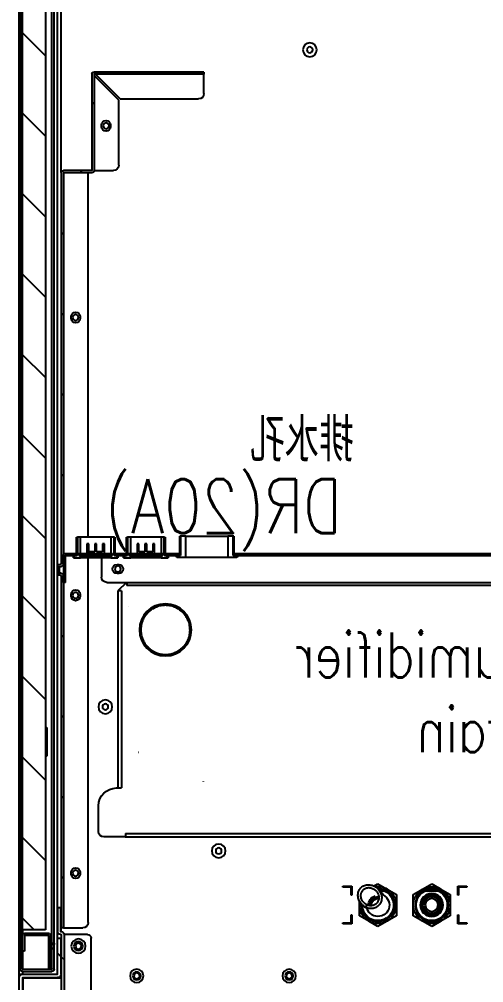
# Model space of a CAD drawing. Extents: x 225000 to 2157367, y 208400 to 840900.
# Drawn here: x 504376 to 504635, y 413072 to 413610 of the extents above; entities that cross this region are included whole.
import ezdxf
from ezdxf.enums import TextEntityAlignment as Align

# ---------------------------------------------------------------- set-up
doc = ezdxf.new("R2010")
doc.units = 0
doc.header["$LTSCALE"] = 10
for name, color, linetype in [('XFM2Q20-DC$0$EQUIP-01', 3, 'Continuous'), ('XFM2Q20-DC$0$RACK-DC1-600X1200', 6, 'Continuous'), ('XFM2Q20-DC$0$RACK-DC1-洋基', 9, 'Continuous')]:
    doc.layers.add(name, color=color, linetype=linetype)
doc.styles.add('XFM2Q20-DC$0$XOL30-HVAC-EQ-L194205$0$Standard', font='txt.shx', dxfattribs={"width": 0.8, "bigfont": 'chineset.shx'})
pattern_1 = [(45, (-3953.437, -702.407), (-22.45064, 22.45064), [])]

# ---------------------------------------------------------------- blocks, each defined once
blk = doc.blocks.new('XFM2Q20-DC$0$RACK-70W-加濕型')
at = {"layer": 'XFM2Q20-DC$0$EQUIP-01'}
h = blk.add_hatch(dxfattribs=at)
h.set_pattern_fill('ANSI31', color=256, scale=10, style=0)
h.set_pattern_definition(pattern_1)
edge = h.paths.add_edge_path(flags=0)
edge.add_line((280.6, 998.5), (281.8, 998.5))
edge.add_line((281.8, 998.5), (281.8, 1012.29))
edge.add_arc((281.81, 1012.29), 0.01, 90, 180, ccw=False)
edge.add_line((281.81, 1012.3), (298.29, 1012.3))
edge.add_arc((298.29, 1012.29), 0.01, 0, 90, ccw=False)
edge.add_line((298.3, 1012.29), (298.3, 77.71))
edge.add_arc((298.29, 77.71), 0.01, 270, 360, ccw=False)
edge.add_line((298.29, 77.7), (281.81, 77.7))
edge.add_arc((281.81, 77.71), 0.01, 180, 270, ccw=False)
edge.add_line((281.8, 77.71), (281.8, 91.5))
edge.add_line((281.8, 91.5), (280.6, 91.5))
edge.add_line((280.6, 91.5), (280.6, 77.71))
edge.add_arc((281.81, 77.71), 1.21, 180, 270)
edge.add_line((281.81, 76.5), (298.29, 76.5))
edge.add_arc((298.29, 77.71), 1.21, 270, 360)
edge.add_line((299.5, 77.71), (299.5, 1012.29))
edge.add_arc((298.29, 1012.29), 1.21, 0, 90)
edge.add_line((298.29, 1013.5), (281.81, 1013.5))
edge.add_arc((281.81, 1012.29), 1.21, 90, 180)
edge.add_line((280.6, 1012.29), (280.6, 998.5))
h = blk.add_hatch(dxfattribs=at)
h.set_pattern_fill('ANSI31', color=256, scale=10, style=0)
h.set_pattern_definition(pattern_1)
h.paths.add_polyline_path([(285.3, 990.3), (285.3, 99.7), (298.3, 99.7), (298.3, 990.3)], flags=0)
h = blk.add_hatch(dxfattribs=at)
h.set_pattern_fill('ANSI31', color=256, scale=10, style=0)
h.set_pattern_definition(pattern_1)
edge = h.paths.add_edge_path(flags=0)
edge.add_line((197, 578.2), (197, 577))
edge.add_line((197, 577), (258.29, 577))
edge.add_arc((258.29, 576.99), 0.01, 0, 90, ccw=False)
edge.add_line((258.3, 576.99), (258.3, 523.21))
edge.add_arc((259.51, 523.21), 1.21, 180, 270)
edge.add_line((259.51, 522), (275.39, 522))
edge.add_arc((275.39, 521.99), 0.01, 0, 90, ccw=False)
edge.add_line((275.4, 521.99), (275.4, 304.33))
edge.add_spline(control_points=[(275.4, 304.33), (275.4, 304.2), (275.41, 304.08), (275.43, 303.95), (275.46, 303.82), (275.49, 303.68), (275.54, 303.55), (275.63, 303.3), (275.77, 303.06), (275.95, 302.85), (276.12, 302.66), (276.32, 302.49), (276.54, 302.37), (276.76, 302.24), (277, 302.15), (277.25, 302.11), (277.37, 302.09), (277.49, 302.08), (277.61, 302.08)], knot_values=[0.013074, 0.013074, 0.013074, 0.013074, 0.01345, 0.01345, 0.01345, 0.013861, 0.013861, 0.013861, 0.014671, 0.014671, 0.014671, 0.015433, 0.015433, 0.015433, 0.01619, 0.01619, 0.01619, 0.016548, 0.016548, 0.016548, 0.016548], weights=[1, 1, 1, 1, 1, 1, 1, 1, 1, 1, 1, 1, 1, 1, 1, 1, 1, 1, 1], degree=3, periodic=0)
edge.add_line((277.61, 302.08), (278.6, 302.08))
edge.add_line((278.6, 302.08), (278.6, 303.31))
edge.add_line((278.6, 303.31), (277.61, 303.31))
edge.add_spline(control_points=[(277.61, 303.31), (277.59, 303.31), (277.57, 303.31), (277.55, 303.31), (277.44, 303.32), (277.32, 303.35), (277.22, 303.39), (277.11, 303.43), (277.02, 303.5), (276.93, 303.58), (276.85, 303.65), (276.77, 303.75), (276.72, 303.85), (276.67, 303.95), (276.63, 304.06), (276.61, 304.18), (276.6, 304.23), (276.6, 304.28), (276.6, 304.33)], knot_values=[0.004605, 0.004605, 0.004605, 0.004605, 0.004665, 0.004665, 0.004665, 0.005007, 0.005007, 0.005007, 0.005354, 0.005354, 0.005354, 0.005702, 0.005702, 0.005702, 0.006049, 0.006049, 0.006049, 0.006206, 0.006206, 0.006206, 0.006206], weights=[1, 1, 1, 1, 1, 1, 1, 1, 1, 1, 1, 1, 1, 1, 1, 1, 1, 1, 1], degree=3, periodic=0)
edge.add_line((276.6, 304.33), (276.6, 521.99))
edge.add_arc((275.39, 521.99), 1.21, 0, 90)
edge.add_line((275.39, 523.2), (259.51, 523.2))
edge.add_arc((259.51, 523.21), 0.01, 180, 270, ccw=False)
edge.add_line((259.5, 523.21), (259.5, 576.99))
edge.add_arc((258.29, 576.99), 1.21, 0, 90)
edge.add_line((258.29, 578.2), (197, 578.2))
h = blk.add_hatch(dxfattribs=at)
h.set_pattern_fill('ANSI31', color=256, scale=10, style=0)
h.set_pattern_definition(pattern_1)
h.paths.add_polyline_path([(212.07, 307.5), (212.07, 308.5), (210.03, 308.5), (210.03, 319.2), (207.19, 319.2), (207.19, 307.5)], flags=0)
h = blk.add_hatch(dxfattribs=at)
h.set_pattern_fill('ANSI31', color=256, scale=10, style=0)
h.set_pattern_definition(pattern_1)
h.paths.add_polyline_path([(245.45, 308.5), (245.45, 307.15), (248.93, 307.15), (248.93, 318.65), (247.18, 318.65), (247.18, 308.5)], flags=0)
h = blk.add_hatch(dxfattribs=at)
h.set_pattern_fill('ANSI31', color=256, scale=10, style=0)
h.set_pattern_definition(pattern_1)
edge = h.paths.add_edge_path(flags=0)
edge.add_line((-272.89, 308.5), (180.72, 308.5))
edge.add_line((180.72, 308.5), (180.72, 309.7))
edge.add_line((180.72, 309.7), (-272.89, 309.7))
edge.add_arc((-272.89, 308.49), 1.21, 90, 180)
edge.add_line((-274.1, 308.49), (-274.1, 303))
edge.add_line((-274.1, 303), (-272.9, 303))
edge.add_line((-272.9, 303), (-272.9, 308.49))
edge.add_arc((-272.89, 308.49), 0.01, 90, 180, ccw=False)
h = blk.add_hatch(dxfattribs=at)
h.set_pattern_fill('ANSI31', color=256, scale=10, style=0)
h.set_pattern_definition(pattern_1)
h.paths.add_polyline_path([(246.91, 308.5), (246.91, 309.7), (239.89, 309.7), (239.89, 308.5)], flags=0)
h = blk.add_hatch(dxfattribs=at)
h.set_pattern_fill('ANSI31', color=256, scale=10, style=0)
h.set_pattern_definition(pattern_1)
h.paths.add_polyline_path([(274.2, 298), (274.2, 293.5), (275.4, 293.5), (275.4, 298)], flags=0)
h = blk.add_hatch(dxfattribs=at)
h.set_pattern_fill('ANSI31', color=256, scale=10, style=0)
h.set_pattern_definition(pattern_1)
edge = h.paths.add_edge_path(flags=0)
edge.add_spline(control_points=[(277.61, 298.92), (277.54, 298.92), (277.47, 298.92), (277.41, 298.91), (277.17, 298.89), (276.93, 298.82), (276.72, 298.72), (276.56, 298.65), (276.41, 298.56), (276.27, 298.45), (276.09, 298.31), (275.94, 298.15), (275.81, 297.97), (275.67, 297.76), (275.55, 297.53), (275.49, 297.28), (275.43, 297.08), (275.4, 296.88), (275.4, 296.67)], knot_values=[0.012492, 0.012492, 0.012492, 0.012492, 0.012694, 0.012694, 0.012694, 0.01341, 0.01341, 0.01341, 0.013935, 0.013935, 0.013935, 0.014597, 0.014597, 0.014597, 0.015361, 0.015361, 0.015361, 0.015982, 0.015982, 0.015982, 0.015982], weights=[1, 1, 1, 1, 1, 1, 1, 1, 1, 1, 1, 1, 1, 1, 1, 1, 1, 1, 1], degree=3, periodic=0)
edge.add_line((275.4, 296.67), (275.4, 100.71))
edge.add_line((275.4, 100.71), (276.6, 100.71))
edge.add_line((276.6, 100.71), (276.6, 296.67))
edge.add_spline(control_points=[(276.6, 296.67), (276.6, 296.73), (276.61, 296.79), (276.62, 296.85), (276.64, 296.96), (276.68, 297.08), (276.73, 297.17), (276.79, 297.27), (276.86, 297.37), (276.95, 297.44), (277, 297.49), (277.06, 297.53), (277.12, 297.56), (277.21, 297.61), (277.32, 297.65), (277.43, 297.67), (277.49, 297.68), (277.55, 297.69), (277.61, 297.69)], knot_values=[0.005521, 0.005521, 0.005521, 0.005521, 0.005706, 0.005706, 0.005706, 0.006052, 0.006052, 0.006052, 0.006399, 0.006399, 0.006399, 0.006604, 0.006604, 0.006604, 0.006941, 0.006941, 0.006941, 0.007122, 0.007122, 0.007122, 0.007122], weights=[1, 1, 1, 1, 1, 1, 1, 1, 1, 1, 1, 1, 1, 1, 1, 1, 1, 1, 1], degree=3, periodic=0)
edge.add_line((277.61, 297.69), (278.6, 297.69))
edge.add_line((278.6, 297.69), (278.6, 298.92))
edge.add_line((278.6, 298.92), (277.61, 298.92))
h = blk.add_hatch(dxfattribs=at)
h.set_pattern_fill('ANSI31', color=256, scale=10, style=0)
h.set_pattern_definition(pattern_1)
edge = h.paths.add_edge_path(flags=0)
edge.add_spline(control_points=[(111.13, 118.8), (111.14, 119.08), (111.13, 119.35), (111.11, 119.62), (111.04, 120.24), (110.89, 120.86), (110.64, 121.44), (110.4, 122), (110.06, 122.54), (109.64, 122.99), (109.19, 123.49), (108.64, 123.91), (108.03, 124.21), (107.34, 124.56), (106.57, 124.76), (105.79, 124.82), (104.94, 124.88), (104.06, 124.77), (103.24, 124.52), (102.41, 124.26), (101.61, 123.84), (100.91, 123.32), (100.25, 122.82), (99.67, 122.21), (99.2, 121.53), (98.76, 120.9), (98.42, 120.2), (98.2, 119.48), (98, 118.81), (97.89, 118.11), (97.9, 117.41), (97.91, 116.76), (98.02, 116.1), (98.23, 115.49), (98.43, 114.88), (98.74, 114.3), (99.13, 113.8), (99.53, 113.27), (100.04, 112.81), (100.6, 112.46), (101.21, 112.07), (101.91, 111.8), (102.62, 111.66), (103.41, 111.51), (104.24, 111.51), (105.04, 111.66), (105.89, 111.82), (106.72, 112.14), (107.46, 112.59), (108.2, 113.05), (108.87, 113.63), (109.42, 114.3), (109.93, 114.93), (110.35, 115.65), (110.65, 116.41), (110.94, 117.17), (111.11, 117.99), (111.13, 118.8)], knot_values=[0, 0, 0, 0, 0.000817, 0.000817, 0.000817, 0.002709, 0.002709, 0.002709, 0.004581, 0.004581, 0.004581, 0.006626, 0.006626, 0.006626, 0.008987, 0.008987, 0.008987, 0.011603, 0.011603, 0.011603, 0.01426, 0.01426, 0.01426, 0.016777, 0.016777, 0.016777, 0.019084, 0.019084, 0.019084, 0.021193, 0.021193, 0.021193, 0.023171, 0.023171, 0.023171, 0.025109, 0.025109, 0.025109, 0.027122, 0.027122, 0.027122, 0.029329, 0.029329, 0.029329, 0.03179, 0.03179, 0.03179, 0.034435, 0.034435, 0.034435, 0.037077, 0.037077, 0.037077, 0.039549, 0.039549, 0.039549, 0.042031, 0.042031, 0.042031, 0.042031], weights=[1, 1, 1, 1, 1, 1, 1, 1, 1, 1, 1, 1, 1, 1, 1, 1, 1, 1, 1, 1, 1, 1, 1, 1, 1, 1, 1, 1, 1, 1, 1, 1, 1, 1, 1, 1, 1, 1, 1, 1, 1, 1, 1, 1, 1, 1, 1, 1, 1, 1, 1, 1, 1, 1, 1, 1, 1, 1], degree=3, periodic=0)
edge = h.paths.add_edge_path(flags=0)
edge.add_spline(control_points=[(109.53, 118.64), (109.52, 118.03), (109.39, 117.41), (109.17, 116.83), (108.95, 116.26), (108.63, 115.72), (108.24, 115.24), (107.83, 114.73), (107.33, 114.29), (106.77, 113.94), (106.21, 113.6), (105.57, 113.34), (104.93, 113.22), (104.32, 113.1), (103.68, 113.1), (103.08, 113.21), (102.54, 113.32), (102, 113.52), (101.54, 113.82), (101.11, 114.08), (100.73, 114.43), (100.42, 114.83), (100.12, 115.21), (99.89, 115.65), (99.73, 116.1), (99.57, 116.57), (99.49, 117.07), (99.48, 117.56), (99.47, 118.09), (99.55, 118.63), (99.7, 119.13), (99.87, 119.69), (100.12, 120.22), (100.45, 120.7), (100.81, 121.22), (101.25, 121.68), (101.76, 122.07), (102.28, 122.47), (102.89, 122.78), (103.52, 122.98), (104.14, 123.18), (104.81, 123.26), (105.45, 123.22), (106.04, 123.17), (106.63, 123.02), (107.15, 122.76), (107.61, 122.53), (108.03, 122.22), (108.38, 121.84), (108.7, 121.49), (108.96, 121.09), (109.15, 120.65), (109.34, 120.22), (109.46, 119.74), (109.51, 119.27), (109.53, 119.06), (109.54, 118.85), (109.53, 118.64)], knot_values=[0, 0, 0, 0, 0.001847, 0.001847, 0.001847, 0.003686, 0.003686, 0.003686, 0.005654, 0.005654, 0.005654, 0.007635, 0.007635, 0.007635, 0.009487, 0.009487, 0.009487, 0.011144, 0.011144, 0.011144, 0.012648, 0.012648, 0.012648, 0.014093, 0.014093, 0.014093, 0.015568, 0.015568, 0.015568, 0.017146, 0.017146, 0.017146, 0.018875, 0.018875, 0.018875, 0.020763, 0.020763, 0.020763, 0.022751, 0.022751, 0.022751, 0.0247, 0.0247, 0.0247, 0.026459, 0.026459, 0.026459, 0.027992, 0.027992, 0.027992, 0.029401, 0.029401, 0.029401, 0.030822, 0.030822, 0.030822, 0.031439, 0.031439, 0.031439, 0.031439], weights=[1, 1, 1, 1, 1, 1, 1, 1, 1, 1, 1, 1, 1, 1, 1, 1, 1, 1, 1, 1, 1, 1, 1, 1, 1, 1, 1, 1, 1, 1, 1, 1, 1, 1, 1, 1, 1, 1, 1, 1, 1, 1, 1, 1, 1, 1, 1, 1, 1, 1, 1, 1, 1, 1, 1, 1, 1, 1], degree=3, periodic=0)
h = blk.add_hatch(dxfattribs=at)
h.set_pattern_fill('ANSI31', color=256, scale=10, style=0)
h.set_pattern_definition(pattern_1)
edge = h.paths.add_edge_path(flags=0)
edge.add_line((276.99, 98.7), (276.61, 98.7))
edge.add_arc((276.61, 97.09), 1.61, 90, 180)
edge.add_line((275, 97.09), (275, 54.11))
edge.add_arc((276.61, 54.11), 1.61, 180, 270)
edge.add_line((276.61, 52.5), (276.99, 52.5))
edge.add_arc((276.99, 52.49), 0.01, 0, 90, ccw=False)
edge.add_line((277, 52.49), (277, 40.1))
edge.add_line((277, 40.1), (278.6, 40.1))
edge.add_line((278.6, 40.1), (278.6, 52.49))
edge.add_arc((276.99, 52.49), 1.61, 0, 90)
edge.add_line((276.99, 54.1), (276.61, 54.1))
edge.add_arc((276.61, 54.11), 0.01, 180, 270, ccw=False)
edge.add_line((276.6, 54.11), (276.6, 97.09))
edge.add_arc((276.61, 97.09), 0.01, 90, 180, ccw=False)
edge.add_line((276.61, 97.1), (276.99, 97.1))
edge.add_arc((276.99, 98.71), 1.61, 270, 360)
edge.add_line((278.6, 98.71), (278.6, 112.1))
edge.add_line((278.6, 112.1), (277, 112.1))
edge.add_line((277, 112.1), (277, 98.71))
edge.add_arc((276.99, 98.71), 0.01, 270, 360, ccw=False)
h = blk.add_hatch(dxfattribs=at)
h.set_pattern_fill('ANSI31', color=256, scale=10, style=0)
h.set_pattern_definition(pattern_1)
edge = h.paths.add_edge_path(flags=0)
edge.add_line((298.3, 87.7), (298.3, 96.49))
edge.add_arc((297.09, 96.49), 1.21, 0, 90)
edge.add_line((297.09, 97.7), (283.61, 97.7))
edge.add_arc((283.61, 96.49), 1.21, 90, 180)
edge.add_line((282.4, 96.49), (282.4, 77.7))
edge.add_line((282.4, 77.7), (283.6, 77.7))
edge.add_line((283.6, 77.7), (283.6, 96.49))
edge.add_arc((283.61, 96.49), 0.01, 90, 180, ccw=False)
edge.add_line((283.61, 96.5), (297.09, 96.5))
edge.add_arc((297.09, 96.49), 0.01, 0, 90, ccw=False)
edge.add_line((297.1, 96.49), (297.1, 87.7))
edge.add_line((297.1, 87.7), (298.3, 87.7))
h = blk.add_hatch(dxfattribs=at)
h.set_pattern_fill('ANSI31', color=256, scale=10, style=0)
h.set_pattern_definition(pattern_1)
edge = h.paths.add_edge_path(flags=0)
edge.add_arc((277.01, 32.01), 2.01, 180, 270)
edge.add_line((277.01, 30), (297.99, 30))
edge.add_arc((297.99, 32.01), 2.01, 270, 360)
edge.add_line((300, 32.01), (300, 72.99))
edge.add_arc((297.99, 72.99), 2.01, 0, 90)
edge.add_line((297.99, 75), (278.61, 75))
edge.add_arc((278.61, 75.01), 0.01, 180, 270, ccw=False)
edge.add_line((278.6, 75.01), (278.6, 95))
edge.add_line((278.6, 95), (276.6, 95))
edge.add_line((276.6, 95), (276.6, 75.01))
edge.add_arc((278.61, 75.01), 2.01, 180, 270)
edge.add_line((278.61, 73), (297.99, 73))
edge.add_arc((297.99, 72.99), 0.01, 0, 90, ccw=False)
edge.add_line((298, 72.99), (298, 32.01))
edge.add_arc((297.99, 32.01), 0.01, 270, 360, ccw=False)
edge.add_line((297.99, 32), (277.01, 32))
edge.add_arc((277.01, 32.01), 0.01, 180, 270, ccw=False)
edge.add_line((277, 32.01), (277, 52))
edge.add_line((277, 52), (275, 52))
edge.add_line((275, 52), (275, 32.01))
for p, q in [((278.61, 75), (278.61, 1015)), ((281.81, 77.8), (281.81, 1012.2)), ((298.3, 1012.29), (298.3, 77.71)), ((299.5, 1012.29), (299.5, 77.71)), ((300, 75), (300, 1015)), ((278.6, 303.31), (278.6, 995)), ((280.6, 92.21), (280.6, 997.79)), ((281.8, 92.21), (281.8, 997.79)), ((285.3, 990.3), (285.3, 99.7)), ((298.3, 99.7), (298.3, 990.3)), ((276.59, 522.15), (276.59, 947.63)), ((197, 578.2), (258.29, 578.2)), ((197, 578.2), (197, 577)), ((197, 577), (258.29, 577)), ((197, 577), (197, 576.99)), ((197, 576.99), (257.58, 576.99)), ((197, 566.2), (197, 576.99)), ((243.79, 563.2), (257.58, 576.99)), ((258.29, 576.28), (244.5, 562.49)), ((257.58, 576.99), (257.94, 577)), ((258.3, 576.63), (258.29, 576.28)), ((258.29, 576.28), (258.29, 523.3)), ((258.3, 576.99), (258.3, 523.21)), ((259.5, 576.99), (259.5, 523.21)), ((243.79, 563.2), (200, 563.2)), ((244.5, 526.3), (244.5, 562.49)), ((249.1, 548.7), (249.1, 547.7)), ((254.1, 547.7), (254.1, 548.7)), ((258.29, 523.3), (247.5, 523.3)), ((258.29, 523.3), (258.3, 523.3)), ((259.51, 523.2), (275.39, 523.2)), ((259.51, 522), (275.39, 522)), ((261.6, 318.65), (261.6, 521.9)), ((261.6, 521.9), (275.39, 521.9)), ((275.4, 521.9), (275.39, 521.9)), ((275.39, 521.9), (275.39, 308.65)), ((275.4, 521.99), (275.4, 304.33)), ((276.6, 521.99), (276.6, 304.33)), ((266.1, 441.8), (266.1, 440.8)), ((271.1, 440.8), (271.1, 441.8)), ((180.4, 319.2), (180.4, 309.7)), ((180.4, 319.2), (180.77, 319.2)), ((180.77, 308.5), (180.77, 319.2)), ((180.77, 319.2), (183.61, 319.2)), ((183.61, 319.2), (183.61, 307.5)), ((207.19, 319.2), (183.61, 319.2)), ((207.19, 307.5), (207.19, 319.2)), ((207.19, 319.2), (210.03, 319.2)), ((210.03, 319.2), (210.03, 308.5)), ((210.03, 319.2), (210.4, 319.2)), ((210.4, 309.7), (210.4, 319.2)), ((218.65, 318.65), (218.65, 309.7)), ((219.18, 318.65), (218.65, 318.65)), ((219.18, 308.5), (219.18, 318.65)), ((219.18, 318.65), (220.93, 318.65)), ((220.93, 318.65), (220.93, 307.15)), ((220.93, 318.65), (237.87, 318.65)), ((237.87, 307.15), (237.87, 318.65)), ((237.87, 318.65), (239.62, 318.65)), ((239.62, 318.65), (239.62, 308.5)), ((240.15, 318.65), (239.62, 318.65)), ((240.15, 309.7), (240.15, 318.65)), ((246.65, 318.65), (246.65, 309.7)), ((247.18, 318.65), (246.65, 318.65)), ((247.18, 308.5), (247.18, 318.65)), ((247.18, 318.65), (248.93, 318.65)), ((248.93, 318.65), (248.93, 307.15)), ((248.93, 318.65), (265.87, 318.65)), ((265.87, 307.15), (265.87, 318.65)), ((265.87, 318.65), (267.62, 318.65)), ((267.62, 318.65), (267.62, 308.5)), ((268.15, 318.65), (267.62, 318.65)), ((268.15, 309.7), (268.15, 318.65)), ((224.55, 314.97), (225.55, 314.97)), ((224.55, 309.7), (224.55, 314.97)), ((225.55, 314.97), (225.55, 310.5)), ((228.9, 314.97), (229.9, 314.97)), ((228.9, 310.5), (228.9, 314.97)), ((229.9, 314.97), (229.9, 310.5)), ((233.25, 314.97), (234.25, 314.97)), ((233.25, 310.5), (233.25, 314.97)), ((234.25, 314.97), (234.25, 309.7)), ((252.55, 314.97), (253.55, 314.97)), ((252.55, 309.7), (252.55, 314.97)), ((253.55, 314.97), (253.55, 310.5)), ((256.9, 314.97), (257.9, 314.97)), ((256.9, 310.5), (256.9, 314.97)), ((257.9, 314.97), (257.9, 310.5)), ((261.25, 314.97), (262.25, 314.97)), ((261.25, 310.5), (261.25, 314.97)), ((261.6, 309.7), (261.6, 314.97)), ((262.25, 314.97), (262.25, 309.7)), ((180.72, 309.7), (-272.89, 309.7)), ((180.72, 308.5), (-272.89, 308.5)), ((-60.2, 308.49), (178.4, 308.49)), ((178.4, 308.5), (178.4, 307.5)), ((178.4, 307.5), (178.73, 307.5)), ((178.73, 308.5), (180.77, 308.5)), ((178.73, 307.5), (178.73, 308.5)), ((183.61, 307.5), (178.73, 307.5)), ((180.72, 309.7), (180.72, 308.5)), ((207.19, 307.5), (183.61, 307.5)), ((212.07, 307.5), (207.19, 307.5)), ((210.03, 308.5), (212.07, 308.5)), ((210.08, 308.5), (210.08, 309.7)), ((218.91, 309.7), (210.08, 309.7)), ((218.91, 308.5), (210.08, 308.5)), ((212.07, 308.5), (212.07, 307.5)), ((212.07, 307.5), (212.4, 307.5)), ((212.4, 307.5), (212.4, 308.5)), ((212.4, 308.49), (217, 308.49)), ((217, 308.5), (217, 307.15)), ((217.45, 307.15), (217, 307.15)), ((217.45, 308.5), (219.18, 308.5)), ((217.45, 307.15), (217.45, 308.5)), ((220.93, 307.15), (217.45, 307.15)), ((218.91, 309.7), (218.91, 308.5)), ((219.97, 309.7), (219.97, 308.5)), ((238.83, 309.7), (219.97, 309.7)), ((238.83, 308.5), (219.97, 308.5)), ((220.93, 307.15), (237.87, 307.15)), ((225.55, 310.5), (228.9, 310.5)), ((229.9, 310.5), (233.25, 310.5)), ((241.35, 307.15), (237.87, 307.15)), ((238.83, 308.5), (238.83, 309.7)), ((239.62, 308.5), (241.35, 308.5)), ((239.89, 308.5), (239.89, 309.7)), ((246.91, 309.7), (239.89, 309.7)), ((246.91, 308.5), (239.89, 308.5)), ((241.35, 308.5), (241.35, 307.15)), ((241.8, 307.15), (241.35, 307.15)), ((241.8, 307.15), (241.8, 308.5)), ((241.8, 308.49), (245, 308.49)), ((245, 308.5), (245, 307.15)), ((245.45, 307.15), (245, 307.15)), ((245.45, 308.5), (247.18, 308.5)), ((245.45, 307.15), (245.45, 308.5)), ((248.93, 307.15), (245.45, 307.15)), ((246.91, 309.7), (246.91, 308.5)), ((247.97, 309.7), (247.97, 308.5)), ((266.83, 309.7), (247.97, 309.7)), ((266.83, 308.5), (247.97, 308.5)), ((248.93, 307.15), (265.87, 307.15)), ((253.55, 310.5), (256.9, 310.5)), ((254.2, 307.15), (254.2, 296.5)), ((257.9, 310.5), (261.25, 310.5)), ((261.6, 103.71), (261.6, 307.15)), ((269.35, 307.15), (265.87, 307.15)), ((266.83, 308.5), (266.83, 309.7)), ((267.62, 308.5), (269.35, 308.5)), ((274.19, 309.7), (267.89, 309.7)), ((267.89, 308.5), (267.89, 309.7)), ((274.19, 308.5), (267.89, 308.5)), ((269.35, 308.5), (269.35, 307.15)), ((269.8, 307.15), (269.35, 307.15)), ((269.8, 307.15), (269.8, 308.5)), ((274.2, 303), (274.2, 308.49)), ((275.4, 303), (275.4, 308.49)), ((245.5, 303.5), (244.5, 303.5)), ((275.4, 303), (274.2, 303)), ((274.2, 298), (274.2, 303)), ((275.4, 303), (275.4, 298)), ((277.61, 303.31), (278.6, 303.31)), ((277.61, 302.08), (278.6, 302.08)), ((277.61, 298.92), (277.61, 302.08)), ((278.6, 303.31), (278.6, 302.08)), ((278.6, 302.08), (278.6, 298.92)), ((244.5, 298.5), (245.5, 298.5)), ((274.2, 298), (275.4, 298)), ((274.2, 293.5), (274.2, 298)), ((275.4, 293.5), (275.4, 298)), ((275.4, 296.67), (275.4, 100.71)), ((276.6, 296.67), (276.6, 100.71)), ((278.6, 298.92), (277.61, 298.92)), ((278.6, 297.69), (277.61, 297.69)), ((278.6, 298.92), (278.6, 297.69)), ((278.6, 112.1), (278.6, 297.69)), ((251.2, 293.5), (-251.2, 293.5)), ((-22.4, 291.7), (240, 291.7)), ((240.21, 293.5), (245.01, 288.7)), ((274.2, 293.5), (275.4, 293.5)), ((275.39, 293.5), (275.39, 100.71)), ((243.01, 288.69), (243.01, 178.8)), ((245.02, 288.7), (245.02, 178.8)), ((266.1, 286.8), (266.1, 285.8)), ((271.1, 285.8), (271.1, 286.8)), ((238.98, 279.98), (239, 280)), ((285.3, 212.5), (284.6, 212.5)), ((284.6, 212.5), (284.6, 196.5)), ((233.42, 198.68), (233.5, 198.6)), ((284.6, 196.5), (285.3, 196.5)), ((197.48, 182.55), (197.53, 182.5)), ((245.02, 178.8), (243.01, 178.8)), ((245.8, 178.8), (245.02, 178.8)), ((255.8, 154.49), (255.8, 168.8)), ((240.8, 153.49), (-23.2, 153.49)), ((240.8, 151.48), (-23.2, 151.48)), ((240.8, 153.49), (240.8, 151.48)), ((240.8, 151.48), (240.8, 151.28)), ((240.8, 151.28), (241, 151.28)), ((241, 151.49), (252.8, 151.49)), ((241, 151.28), (241, 151.49)), ((266.1, 131.8), (266.1, 130.8)), ((271.1, 130.8), (271.1, 131.8)), ((55.5, 124), (50.5, 124)), ((50.5, 124), (50.5, 123.5)), ((55.5, 119), (55.5, 124)), ((70, 125.42), (64.84, 122.44)), ((75.16, 122.44), (70, 125.42)), ((100, 125.42), (94.84, 122.44)), ((102.35, 124.06), (100, 125.42)), ((119.5, 124), (114.5, 124)), ((114.5, 124), (114.5, 119)), ((119.5, 123.5), (119.5, 124)), ((50.5, 123.5), (55, 123.5)), ((55, 123.5), (55, 119)), ((55, 119), (55.5, 119)), ((64.84, 122.44), (59.68, 119.46)), ((66.08, 121.27), (73.92, 121.27)), ((80.32, 119.46), (75.16, 122.44)), ((94.84, 122.44), (89.68, 119.46)), ((96.08, 121.27), (98.81, 121.27)), ((97.51, 121.27), (98.95, 121.59)), ((114.5, 119), (115, 119)), ((115, 119), (115, 123.5)), ((115, 123.5), (119.5, 123.5)), ((59.68, 113.5), (59.68, 107.54)), ((80.32, 107.54), (80.32, 113.5)), ((89.68, 113.5), (89.68, 107.54)), ((110.32, 113.5), (110.32, 115.85)), ((110.32, 107.54), (110.32, 113.5)), ((55.5, 108), (55, 108)), ((55, 108), (55, 103.5)), ((55.5, 103), (55.5, 108)), ((59.68, 107.54), (64.84, 104.56)), ((75.16, 104.56), (80.32, 107.54)), ((89.68, 107.54), (94.84, 104.56)), ((105.16, 104.56), (110.32, 107.54)), ((115, 108), (114.5, 108)), ((114.5, 108), (114.5, 103)), ((115, 103.5), (115, 108)), ((277, 112.1), (277, 98.71)), ((278.6, 112.1), (277, 112.1)), ((278.6, 112.1), (278.6, 98.71)), ((55, 103.5), (50.5, 103.5)), ((50.5, 103.5), (50.5, 103)), ((50.5, 103), (55.5, 103)), ((64.84, 104.56), (70, 101.58)), ((70, 101.58), (75.16, 104.56)), ((94.84, 104.56), (100, 101.58)), ((100, 101.58), (105.16, 104.56)), ((114.5, 103), (119.5, 103)), ((119.5, 103.5), (115, 103.5)), ((119.5, 103), (119.5, 103.5)), ((262, 97.09), (274.99, 97.09)), ((275.39, 100.71), (264.6, 100.71)), ((274.99, 97.09), (274.99, 54.11)), ((275, 97.09), (274.99, 97.09)), ((275, 97.09), (275, 54.11)), ((275.39, 100.71), (275.4, 100.71)), ((275.4, 100.71), (276.6, 100.71)), ((276.59, 98.7), (276.59, 100.71)), ((276.6, 97.09), (276.6, 54.11)), ((276.99, 98.7), (276.61, 98.7)), ((276.99, 97.1), (276.61, 97.1)), ((278.6, 95), (278.6, 98.71)), ((283.61, 97.7), (297.09, 97.7)), ((285.3, 99.7), (298.3, 99.7)), ((298.29, 99.7), (298.29, 96.65)), ((260, 56.11), (260, 95.09)), ((276.6, 75.01), (276.6, 95)), ((278.6, 95), (276.6, 95)), ((278.6, 75.01), (278.6, 95)), ((281.8, 92.21), (280.6, 92.21)), ((280.6, 92.21), (280.6, 91.5)), ((280.6, 77.71), (280.6, 91.5)), ((280.6, 91.5), (281.8, 91.5)), ((281.8, 92.21), (281.8, 91.5)), ((281.8, 77.71), (281.8, 91.5)), ((282.4, 77.7), (282.4, 96.49)), ((283.6, 77.7), (283.6, 96.49)), ((283.61, 96.5), (297.09, 96.5)), ((297.1, 96.49), (297.1, 87.7)), ((298.3, 96.49), (298.3, 87.7)), ((297.1, 87.7), (298.3, 87.7)), ((298.29, 87.7), (298.29, 77.8)), ((281.8, 78.15), (281.81, 77.8)), ((282.4, 77.8), (281.81, 77.8)), ((298.29, 77.7), (281.81, 77.7)), ((298.29, 76.5), (281.81, 76.5)), ((282.4, 77.7), (283.6, 77.7)), ((298.29, 77.8), (283.6, 77.8)), ((297.99, 77.7), (297.99, 77.8)), ((297.99, 75), (297.99, 76.5)), ((298.29, 77.8), (298.3, 77.8)), ((276.6, 73), (278.61, 73)), ((297.99, 72.89), (277, 72.89)), ((297.99, 75), (278.61, 75)), ((297.99, 73), (278.61, 73)), ((300, 75), (297.99, 75)), ((297.99, 72.89), (297.99, 32.11)), ((298, 72.89), (297.99, 72.89)), ((298, 32.01), (298, 72.99)), ((300, 32.01), (300, 72.99))]:
    blk.add_line(p, q, dxfattribs=at)
at = {"layer": 'XFM2Q20-DC$0$EQUIP-01', "flags": 128}
for points in [[(110.15, 115.37), (110.23, 114.85), (110.32, 113.5)], [(277, 72.89), (276.61, 72.85), (276.6, 72.85)]]:
    blk.add_lwpolyline(points, dxfattribs=at)
at = {"layer": 'XFM2Q20-DC$0$EQUIP-01'}
for centre, radius in [((138, 590.6), 3.85), ((138, 590.6), 1.65), ((251.6, 548.2), 1.65), ((268.6, 441.3), 1.65), ((245, 301), 1.65), ((268.6, 286.3), 1.65), ((218.5, 267), 14.55), ((218.5, 267), 14.41), ((252, 224.06), 3.86), ((252, 224.06), 1.65), ((188.8, 143.7), 3.86), ((188.8, 143.7), 1.65), ((268.6, 131.3), 1.65), ((70, 113.5), 9.27), ((70, 113.5), 6.37), ((70, 113.5), 5.43), ((70, 113.5), 5.33), ((70, 113.5), 4.59), ((70, 113.5), 3.59), ((267, 90.6), 4), ((267, 90.6), 2.5), ((267, 90.6), 1.65), ((149.5, 74), 3.75), ((149.5, 74), 2.25), ((149.5, 74), 1.65), ((234.5, 74), 3.75), ((234.5, 74), 2.25), ((234.5, 74), 1.65)]:
    blk.add_circle(centre, radius, dxfattribs=at)
for centre, radius, start, end in [((258.29, 576.99), 1.21, 0, 90), ((258.29, 576.99), 0.01, 0, 90), ((200, 566.2), 3, 180, 270), ((251.6, 548.7), 2.5, 0, 180), ((251.6, 547.7), 2.5, 180, 0), ((247.5, 526.3), 3, 180, 270), ((259.51, 523.21), 1.21, 180, 270), ((259.51, 523.21), 0.01, 180, 270), ((275.39, 521.99), 1.21, 0, 90), ((275.39, 521.99), 0.01, 0, 90), ((268.6, 441.8), 2.5, 0, 180), ((268.6, 440.8), 2.5, 180, 0), ((274.19, 308.49), 1.21, 0, 90), ((274.19, 308.49), 0.01, 0, 90), ((244.5, 301), 2.5, 90, 270), ((245.5, 301), 2.5, 270, 90), ((251.2, 296.5), 3, 270, 0), ((240, 293.71), 2.01, 270, 270.2851), ((245.02, 288.69), 2.01, 179.7149, 180), ((268.6, 286.8), 2.5, 0, 180), ((268.6, 285.8), 2.5, 180, 0), ((245.8, 168.8), 10, 0, 90), ((252.8, 154.49), 3, 270, 0), ((268.6, 131.8), 2.5, 0, 180), ((268.6, 130.8), 2.5, 180, 0), ((70, 113.5), 10.32, 60, 120), ((100, 113.5), 10.32, 81.7495, 120), ((70, 113.5), 10.32, 120, 180), ((70, 113.5), 8.73, 117.1564, 62.8436), ((70, 113.5), 8.7, 116.7459, 63.2541), ((70, 113.5), 8.73, 62.8436, 117.1564), ((70, 113.5), 8.16, 72.2189, 107.7811), ((70, 113.5), 8, 76.1903, 103.8097), ((70, 113.5), 10.32, 0, 60), ((100, 113.5), 10.32, 120, 180), ((100, 113.5), 9.27, 89.829, 4.7994), ((100, 113.5), 8.73, 117.1564, 359.8055), ((100, 113.5), 8.7, 116.7459, 359.6542), ((100, 113.5), 6.37, 117.3779, 2.2997), ((100, 113.5), 8.73, 92.9317, 117.1564), ((100, 113.5), 5.33, 358.6763, 73.6725), ((70, 113.5), 10.32, 180, 240), ((70, 113.5), 10.32, 300, 0), ((100, 113.5), 10.32, 180, 240), ((100, 113.5), 4.59, 356.4298, 95.7463), ((100, 113.5), 3.59, 0, 96.8902), ((100, 113.5), 10.32, 300, 0), ((70, 113.5), 10.32, 240, 300), ((100, 113.5), 10.32, 240, 300), ((264.6, 103.71), 3, 180, 270), ((262, 95.09), 2, 90, 180), ((276.61, 97.09), 1.61, 90, 180), ((276.61, 97.09), 0.01, 90, 180), ((276.99, 98.71), 0.01, 270, 0), ((276.99, 98.71), 1.61, 270, 0), ((283.61, 96.49), 1.21, 90, 180), ((297.09, 96.49), 1.21, 0, 90), ((283.61, 96.49), 0.01, 90, 180), ((297.09, 96.49), 0.01, 0, 90), ((281.81, 77.71), 1.21, 180, 270), ((281.81, 77.71), 0.01, 180, 270), ((298.29, 77.71), 1.21, 270, 0), ((298.29, 77.71), 0.01, 270, 0), ((278.61, 75.01), 2.01, 180, 270), ((278.61, 75.01), 0.01, 180, 270), ((297.99, 72.99), 2.01, 0, 90), ((297.99, 72.99), 0.01, 0, 90)]:
    blk.add_arc(centre, radius, start, end, dxfattribs=at)
for points, knots in [([(275.4, 304.33), (275.41, 304.2), (275.42, 303.94), (275.56, 303.42), (275.9, 302.83), (276.51, 302.33), (277.12, 302.11), (277.49, 302.09), (277.61, 302.08)], [0, 0, 0, 0, 0.108568, 0.2278708, 0.4603401, 0.6792644, 0.896707, 1, 1, 1, 1]), ([(276.6, 304.33), (276.6, 304.2), (276.63, 304.06), (276.73, 303.82), (276.8, 303.71), (276.99, 303.52), (277.1, 303.44), (277.35, 303.34), (277.48, 303.31), (277.61, 303.31)], [0, 0, 0, 0, 0.25, 0.25, 0.5, 0.5, 0.75, 0.75, 1, 1, 1, 1]), ([(277.61, 298.92), (277.54, 298.92), (277.24, 298.91), (276.76, 298.78), (276.22, 298.44), (275.77, 297.96), (275.45, 297.34), (275.42, 296.88), (275.4, 296.67)], [0, 0, 0, 0, 0.058226, 0.262987, 0.414182, 0.603988, 0.822464, 1, 1, 1, 1]), ([(277.61, 297.69), (277.48, 297.69), (277.34, 297.66), (277.1, 297.56), (276.99, 297.48), (276.8, 297.29), (276.73, 297.18), (276.63, 296.93), (276.6, 296.8), (276.6, 296.67)], [0, 0, 0, 0, 0.25, 0.25, 0.5, 0.5, 0.75, 0.75, 1, 1, 1, 1]), ([(240.01, 293.5), (240.01, 293.31), (240.01, 292.85), (240.01, 292.25), (240.01, 291.79), (240.01, 291.73), (240.01, 291.7)], [0, 0, 0, 0, 0.196462, 0.465429, 0.734399, 1, 1, 1, 1]), ([(243.01, 288.7), (243.01, 288.7), (243.02, 288.7), (243.03, 288.7), (243.05, 288.7), (243.08, 288.7), (243.12, 288.7), (243.2, 288.7), (243.34, 288.7), (243.59, 288.7), (243.9, 288.7), (244.21, 288.7), (244.5, 288.7), (244.75, 288.7), (244.93, 288.7), (245.01, 288.7)], [0, 0, 0, 0, 0.041734, 0.083116, 0.124321, 0.165522, 0.206895, 0.248614, 0.374249, 0.500063, 0.625698, 0.751511, 0.834486, 0.916848, 1, 1, 1, 1]), ([(204.79, 267), (204.84, 267.84), (204.93, 269.56), (205.69, 272.11), (206.96, 274.57), (208.74, 276.76), (210.93, 278.54), (213.39, 279.81), (215.94, 280.55), (218.5, 280.78), (221.06, 280.55), (223.61, 279.81), (226.07, 278.54), (228.26, 276.76), (230.04, 274.57), (231.31, 272.11), (232.07, 269.56), (232.16, 267.84), (232.21, 267)], [0, 0, 0, 0, 0.058258, 0.120006, 0.18432, 0.25, 0.315679, 0.379994, 0.441742, 0.5, 0.558258, 0.620006, 0.684321, 0.75, 0.81568, 0.879994, 0.941742, 1, 1, 1, 1]), ([(232.21, 267), (232.16, 266.16), (232.07, 264.44), (231.31, 261.89), (230.04, 259.43), (228.26, 257.24), (226.07, 255.46), (223.61, 254.19), (221.06, 253.45), (218.5, 253.22), (215.94, 253.45), (213.39, 254.19), (210.93, 255.46), (208.74, 257.24), (206.96, 259.43), (205.69, 261.89), (204.93, 264.44), (204.84, 266.16), (204.79, 267)], [0, 0, 0, 0, 0.058258, 0.120006, 0.184321, 0.25, 0.31568, 0.379994, 0.441742, 0.5, 0.558258, 0.620006, 0.68432, 0.75, 0.815679, 0.879994, 0.941742, 1, 1, 1, 1]), ([(111.13, 118.8), (111.03, 117.99), (110.81, 116.36), (109.48, 114.18), (107.54, 112.47), (105.13, 111.51), (102.67, 111.5), (100.58, 112.32), (99.05, 113.71), (98.12, 115.46), (97.79, 117.46), (98.11, 119.57), (99.13, 121.65), (100.87, 123.45), (103.18, 124.66), (105.72, 124.98), (108.01, 124.38), (109.69, 123.11), (110.74, 121.47), (111.12, 119.97), (111.13, 119.08), (111.13, 118.8)], [0, 0, 0, 0, 0.058968, 0.117784, 0.180513, 0.243235, 0.301589, 0.353993, 0.401913, 0.448115, 0.495288, 0.545612, 0.60058, 0.660498, 0.723624, 0.78568, 0.841702, 0.890382, 0.935071, 0.980289, 1, 1, 1, 1]), ([(59.68, 119.46), (59.68, 118.96), (59.68, 116.99), (59.68, 114.99), (59.68, 113.5)], [0, 0, 0, 0, 0.2505645, 1, 1, 1, 1]), ([(80.32, 113.5), (80.32, 114.99), (80.32, 116.99), (80.32, 118.96), (80.32, 119.46)], [0, 0, 0, 0, 0.7494355, 1, 1, 1, 1]), ([(89.68, 119.46), (89.68, 118.96), (89.68, 116.99), (89.68, 114.99), (89.68, 113.5)], [0, 0, 0, 0, 0.2505645, 1, 1, 1, 1]), ([(100.02, 122.52), (99.87, 122.37), (99.25, 121.73), (98.44, 120.89), (97.63, 120.04), (97.17, 119.54), (96.96, 119.29), (97.01, 119.27), (97.02, 119.26)], [0, 0, 0, 0, 0.082569, 0.346698, 0.576185, 0.772686, 0.937809, 1, 1, 1, 1]), ([(109.53, 118.64), (109.45, 118.03), (109.29, 116.8), (108.29, 115.14), (106.83, 113.84), (104.99, 113.11), (103.12, 113.09), (101.53, 113.71), (100.36, 114.76), (99.65, 116.09), (99.4, 117.6), (99.63, 119.21), (100.4, 120.79), (101.72, 122.17), (103.47, 123.09), (105.4, 123.34), (107.13, 122.89), (108.42, 121.93), (109.22, 120.68), (109.52, 119.54), (109.53, 118.85), (109.53, 118.64)], [0, 0, 0, 0, 0.05865, 0.117149, 0.179633, 0.242456, 0.301129, 0.353736, 0.401619, 0.44766, 0.494702, 0.545023, 0.600123, 0.660206, 0.723336, 0.785149, 0.840956, 0.889735, 0.934704, 0.980112, 1, 1, 1, 1]), ([(106.58, 112), (106.66, 111.99), (106.86, 111.97), (107.46, 112.4), (108.27, 113.12), (109.03, 113.9), (109.31, 114.18)], [0, 0, 0, 0, 0.168739, 0.453266, 0.801951, 1, 1, 1, 1])]:
    blk.add_open_spline(points, degree=3, knots=knots, dxfattribs=at)
blk.add_open_spline([(245.02, 288.7), (245.02, 288.7), (245.02, 288.7), (245.01, 288.7)], degree=3, dxfattribs=at)
at = {"color": 53, "style": 'XFM2Q20-DC$0$XOL30-HVAC-EQ-L194205$0$Standard', "width": 0.8}
blk.add_text('DR(20A)', height=30.086, dxfattribs=at).set_placement((186.06, 336.06), align=Align.MIDDLE_CENTER)
at = {"layer": 'XFM2Q20-DC$0$EQUIP-01', "attachment_point": 1, "style": 'XFM2Q20-DC$0$XOL30-HVAC-EQ-L194205$0$Standard'}
for s, insert, char_height, width in [('{\\H9.6x;排水孔}', (113.56, 385.01), 2.5, 207.9912), ('{Humidifier drain}', (11.73, 265.49), 25, 174.348)]:
    blk.add_mtext(s, dxfattribs=dict(at, insert=insert, char_height=char_height, width=width))
blk = doc.blocks.new('XFM2Q20-DC')
at = {"layer": 'XFM2Q20-DC$0$RACK-DC1-600X1200'}
blk.add_line((504375.59, 213002.31), (504375.59, 213602.31), dxfattribs=at)
at = {"layer": 'XFM2Q20-DC$0$RACK-DC1-洋基', "xscale": -1}
blk.add_blockref('XFM2Q20-DC$0$RACK-70W-加濕型', (504675.59, 213002.31), dxfattribs=at)

msp = doc.modelspace()

# ---------------------------------------------------------------- block references
msp.add_blockref('XFM2Q20-DC', (0, 200000))

doc.saveas('drawing.dxf')
